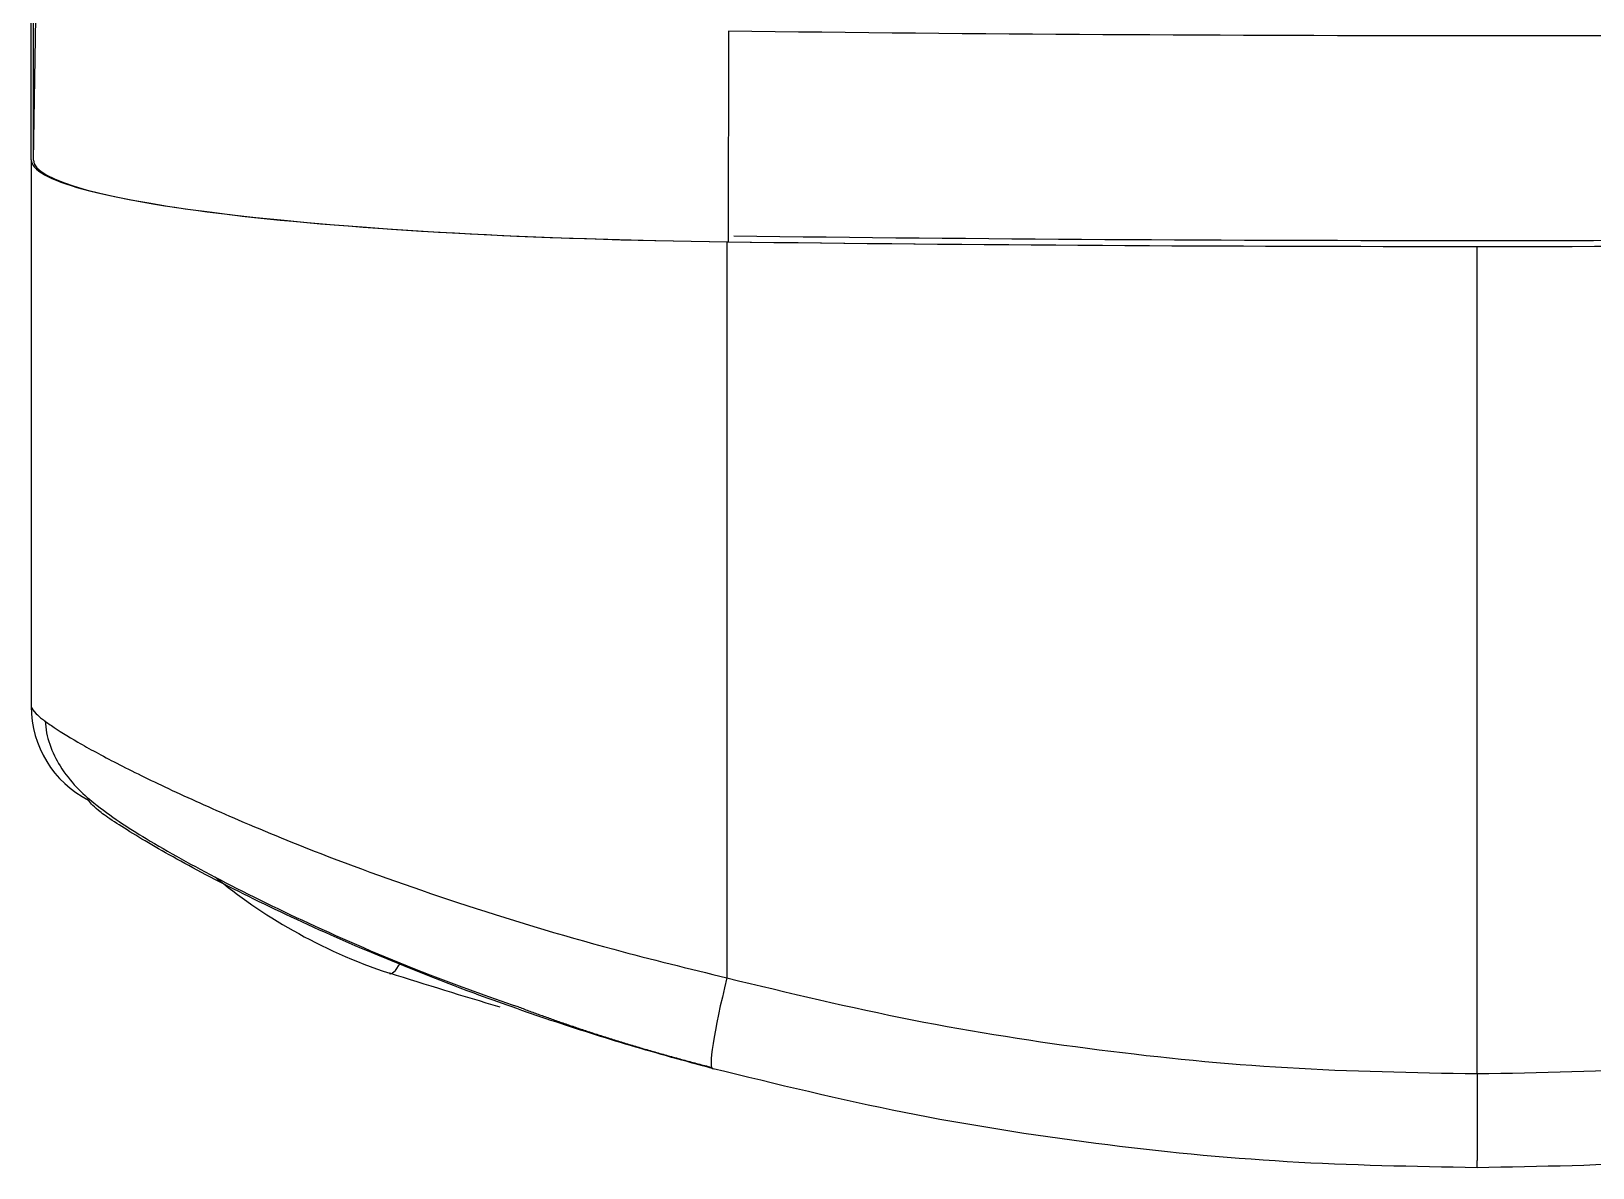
# Model space of a CAD drawing. Header units: millimetres. Extents: x 28 to 2974, y 8 to 3716.
# Drawn here: x 919.86 to 949.56, y 558.88 to 580.48 of the extents above; entities that cross this region are included whole.
import ezdxf

# ---------------------------------------------------------------- set-up
doc = ezdxf.new("R2010")
doc.units = ezdxf.units.MM
doc.layers.add('1LINE', color=7, linetype='CONTINUOUS')

msp = doc.modelspace()

# ---------------------------------------------------------------- linework, layer by layer
at = {"layer": '1LINE', "linetype": 'Continuous'}
for p, q in [((919.863, 578.035), (919.863, 601.507)), ((919.903, 578.032), (919.903, 601.35)), ((919.903, 578.032), (919.973, 582.027)), ((933.126, 580.48), (933.118, 576.477)), ((919.863, 578.035), (919.863, 567.641)), ((933.097, 576.477), (933.097, 562.484)), ((947.363, 560.664), (947.363, 576.389)), ((947.363, 560.664), (947.363, 559.355)), ((947.363, 559.355), (947.363, 559.01)), ((947.363, 558.875), (947.363, 559.01))]:
    msp.add_line(p, q, dxfattribs=at)
for centre, major_axis, ratio, start_param, end_param in [((934.883, 578.032), (-14.98, 0), 0.104535, 0, 1.452699), ((921.863, 567.641), (-2, 0), 0.99889, 0, 1.098023), ((927.317, 564.464), (0.628, 1.899), 0.125801, 3.103226, 3.648806), ((933.332, 562.69), (-0.509, -1.934), 0.088248, 4.843156, 6.32899)]:
    msp.add_ellipse(centre, major_axis=major_axis, ratio=ratio, start_param=start_param, end_param=end_param, dxfattribs=at)
for points, degree in [([(961.64, 580.48), (952.185, 580.362), (942.594, 580.362), (933.126, 580.48)], 3), ([(933.224, 576.589), (942.613, 576.473), (952.125, 576.473), (961.502, 576.589)], 3), ([(933.097, 576.477), (937.831, 576.418), (942.597, 576.389), (947.363, 576.389)], 3), ([(933.118, 576.477), (942.591, 576.359), (952.188, 576.36), (961.648, 576.477)], 3), ([(947.363, 576.389), (952.13, 576.389), (956.897, 576.418), (961.629, 576.477)], 3), ([(923.359, 564.404), (924.234, 563.682), (925.341, 563.015), (926.681, 562.571)], 3), ([(928.781, 561.927), (928.079, 562.136), (927.38, 562.353), (926.681, 562.571)], 3), ([(929.118, 561.938), (930.838, 561.286), (932.803, 560.785)], 2)]:
    msp.add_open_spline(points, degree=degree, dxfattribs=at)
for points, knots in [([(919.863, 578.035), (919.863, 577.655), (921.232, 577.278), (926.062, 576.709), (929.453, 576.522), (933.097, 576.477)], [0, 0, 0, 0, 0.5, 0.5, 1, 1, 1, 1]), ([(919.863, 567.641), (919.881, 567.602), (919.909, 567.541), (920.027, 567.44), (920.078, 567.401)], [0, 0, 0, 0, 0.651608, 1, 1, 1, 1]), ([(920.078, 567.401), (920.126, 567.364), (920.304, 567.235), (920.727, 566.971), (921.468, 566.568), (922.455, 566.084), (923.742, 565.505), (925.538, 564.762), (927.945, 563.904), (930.594, 563.096), (932.373, 562.661), (933.097, 562.484)], [0, 0, 0, 0, 0.042826, 0.134556, 0.230482, 0.330762, 0.435605, 0.554892, 0.717889, 0.885242, 1, 1, 1, 1]), ([(920.127, 567.372), (920.132, 567.293), (920.151, 567.138), (920.237, 566.829), (920.523, 566.277), (921.149, 565.699), (922.067, 565.103), (923.423, 564.348), (925.247, 563.455), (927.175, 562.627), (928.538, 562.136), (929.118, 561.938)], [0, 0, 0, 0, 0.016239, 0.033471, 0.072555, 0.177168, 0.325317, 0.499165, 0.679999, 0.868966, 1, 1, 1, 1]), ([(932.831, 560.757), (932.306, 560.901), (931.256, 561.188), (929.734, 561.674), (928.034, 562.273), (926.23, 562.992), (924.446, 563.798), (922.959, 564.552), (921.845, 565.187), (921.093, 565.674), (920.999, 565.8), (920.952, 565.862)], [0, 0, 0, 0, 0.083723, 0.167091, 0.251096, 0.3767, 0.500483, 0.62568, 0.750005, 0.87667, 1, 1, 1, 1]), ([(933.097, 562.484), (934.268, 562.202), (936.604, 561.641), (940.168, 561.087), (943.756, 560.729), (946.16, 560.685), (947.363, 560.664)], [0, 0, 0, 0, 0.25099, 0.500708, 0.750071, 1, 1, 1, 1]), ([(947.363, 560.664), (948.566, 560.685), (950.97, 560.729), (954.558, 561.087), (958.122, 561.641), (960.458, 562.202), (961.629, 562.484)], [0, 0, 0, 0, 0.24993, 0.499293, 0.749011, 1, 1, 1, 1]), ([(947.363, 558.875), (946.157, 558.897), (943.733, 558.941), (940.094, 559.306), (936.442, 559.878), (934.04, 560.463), (932.831, 560.757)], [0, 0, 0, 0, 0.245835, 0.494348, 0.745688, 1, 1, 1, 1]), ([(961.895, 560.757), (960.687, 560.463), (958.284, 559.878), (954.632, 559.306), (950.993, 558.941), (948.569, 558.897), (947.363, 558.875)], [0, 0, 0, 0, 0.254311, 0.505651, 0.754164, 1, 1, 1, 1])]:
    msp.add_open_spline(points, degree=3, knots=knots, dxfattribs=at)

doc.saveas('drawing.dxf')
